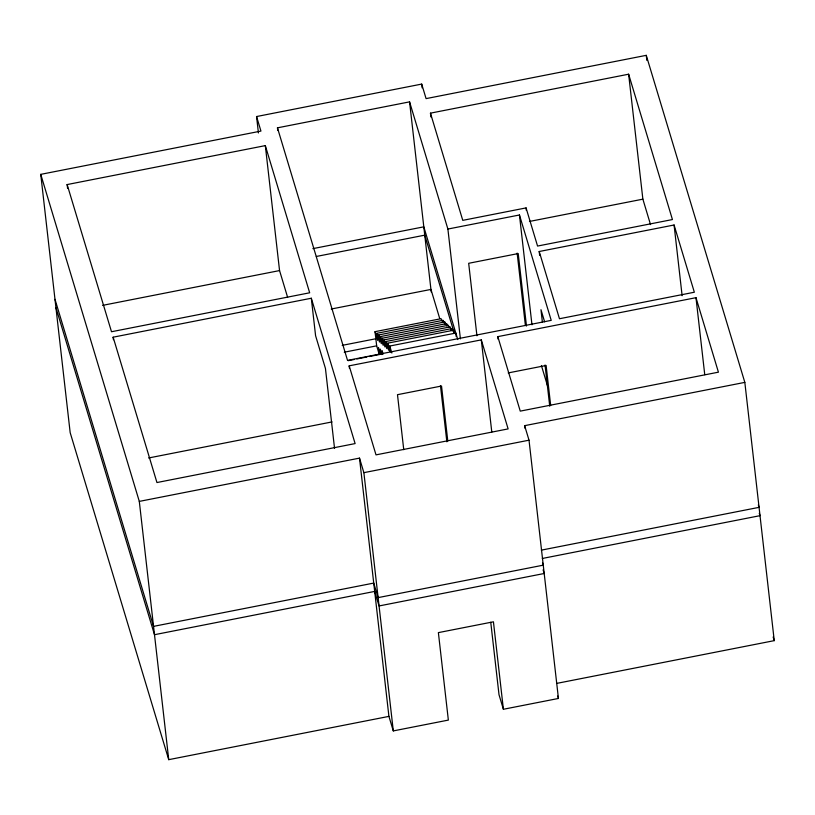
<?xml version="1.0" encoding="UTF-8"?>
<svg xmlns="http://www.w3.org/2000/svg" width="815" height="815" viewBox="0 0 815 815"><rect width="100%" height="100%" fill="white"/><g stroke="black" fill="none" stroke-linecap="round" stroke-linejoin="round"><path stroke-width="1.22" d="M258.426 132.957L256.562 116.545L421.701 84.088L426.082 98.615L646.264 55.339L744.829 382.378L774.25 640.641L556.553 683.428M744.829 382.378L524.636 425.664L529.016 440.192L558.438 698.455L503.395 709.274L493.432 621.804L438.378 632.623L448.352 720.093L393.299 730.912L388.918 716.385L168.736 759.661L70.171 432.622L40.75 174.359L260.943 131.083L256.562 116.545M277.742 130.359L277.457 127.833L409.568 101.865L447.893 229.046L460.404 338.867M67.146 184.567L265.323 145.62L309.669 292.789L111.502 331.736L67.146 184.567L67.584 188.357M430.463 113.153L628.63 74.206L672.436 219.551L537.564 246.059L526.072 207.907L462.767 220.356L430.463 113.153L430.89 116.942M312.879 248.636L423.8 226.835L457.786 339.58M447.893 229.046L519.45 214.987L551.215 320.366L347.536 360.393L277.457 127.833M316.322 256.47L424.758 235.158L453.986 332.153M102.578 305.37L279.555 270.58L287.634 297.373M529.455 221.456L642.872 199.166L650.533 224.604M539.214 251.509L674.076 225.001L694.339 292.228L559.467 318.736L539.214 251.509L539.642 255.299M113.142 337.186L311.31 298.239L355.116 443.584L156.949 482.541L113.142 337.186L113.428 339.712M331.247 309.028L430.962 289.427L439.713 318.502M369.317 356.512L379.291 354.556L376.662 345.835L375.043 331.664L441.098 318.685L441.761 320.865M375.043 331.664L377.671 340.395L376.866 333.304L442.922 320.326L443.584 322.506M376.866 333.304L379.495 342.025L378.69 334.945L444.746 321.966L445.397 324.146M378.69 334.945L381.318 343.665L380.513 336.585L446.569 323.606L447.221 325.786M342.198 345.366L375.847 338.755M380.513 336.585L383.142 345.305L382.327 338.225L448.382 325.246L449.045 327.426M382.327 338.225L384.955 346.946L384.15 339.865L450.206 326.886L451.194 330.156M384.15 339.865L386.779 348.586L385.974 341.505L452.03 328.527L452.682 330.707M385.974 341.505L388.602 350.226L387.797 343.146L453.853 330.167L454.841 333.437M344.256 352.202L376.662 345.835M387.797 343.146L390.426 351.866L389.753 346.039L455.819 333.05L456.217 336.554M348.127 360.678L354.362 359.456M356.848 358.967L366.821 357.001M349.177 365.843L481.298 339.875L508.122 428.904L376.01 454.872L349.177 365.843L349.472 368.37M497.812 336.636L695.979 297.679L718.423 372.17L520.255 411.127L497.812 336.636L498.087 339.132M508.193 372.924L546.121 365.466L550.675 405.452M148.595 457.979L332.082 421.915M40.75 174.359L139.304 501.398L359.497 458.122L363.877 472.659L393.299 730.912M363.877 472.659L529.016 440.192M541.364 550.135L759.06 507.348L758.327 504.913M542.311 558.469L760.008 515.671L759.274 513.246M773.15 636.994L774.25 640.641M544.624 321.813L540.977 309.7L542.393 322.2M541.394 365.517L548.006 387.441M542.525 562.737L543.259 565.162L378.109 597.619L373.728 583.082L153.546 626.368L54.992 299.329M543.106 569.858L544.206 573.495L379.067 605.952L374.686 591.415L154.493 634.702L55.94 307.652M557.715 696.03L558.438 698.455M503.395 709.274L499.014 694.737L490.752 622.263M389.753 346.039L391.862 353.017M383.111 354.026L382.123 350.756L382.53 354.291M381.94 354.566L380.299 349.115L380.839 353.832M380.452 354.016L378.476 347.475L379.291 354.556M695.979 297.679L704.751 374.676M674.076 225.001L682.124 295.692M646.264 55.339L646.845 60.392M628.63 74.206L642.872 199.166M545.041 365.018L549.738 406.247M526.072 207.907L526.358 210.433M519.45 214.987L531.971 324.798M526.48 326.031L518.218 253.557L468.676 263.296L476.938 335.77M517.148 253.098L525.41 325.582M524.636 425.664L524.921 428.181M481.298 339.875L491.791 432.021M453.853 330.167L454.118 332.52M452.03 328.527L452.294 330.88M421.701 84.088L422.129 87.867M446.569 323.606L446.834 325.969M444.746 321.966L445.01 324.329M442.922 320.326L443.187 322.689M409.568 101.865L431.227 291.964M447.792 441.007L441.526 386.025L397.486 394.684L403.751 449.666M440.457 385.577L446.865 441.801M359.497 458.122L388.918 716.385M334.547 448.403L325.44 368.431L315.588 335.719L311.31 298.239M265.323 145.62L279.555 270.58M139.304 501.398L168.736 759.661"/></g></svg>
